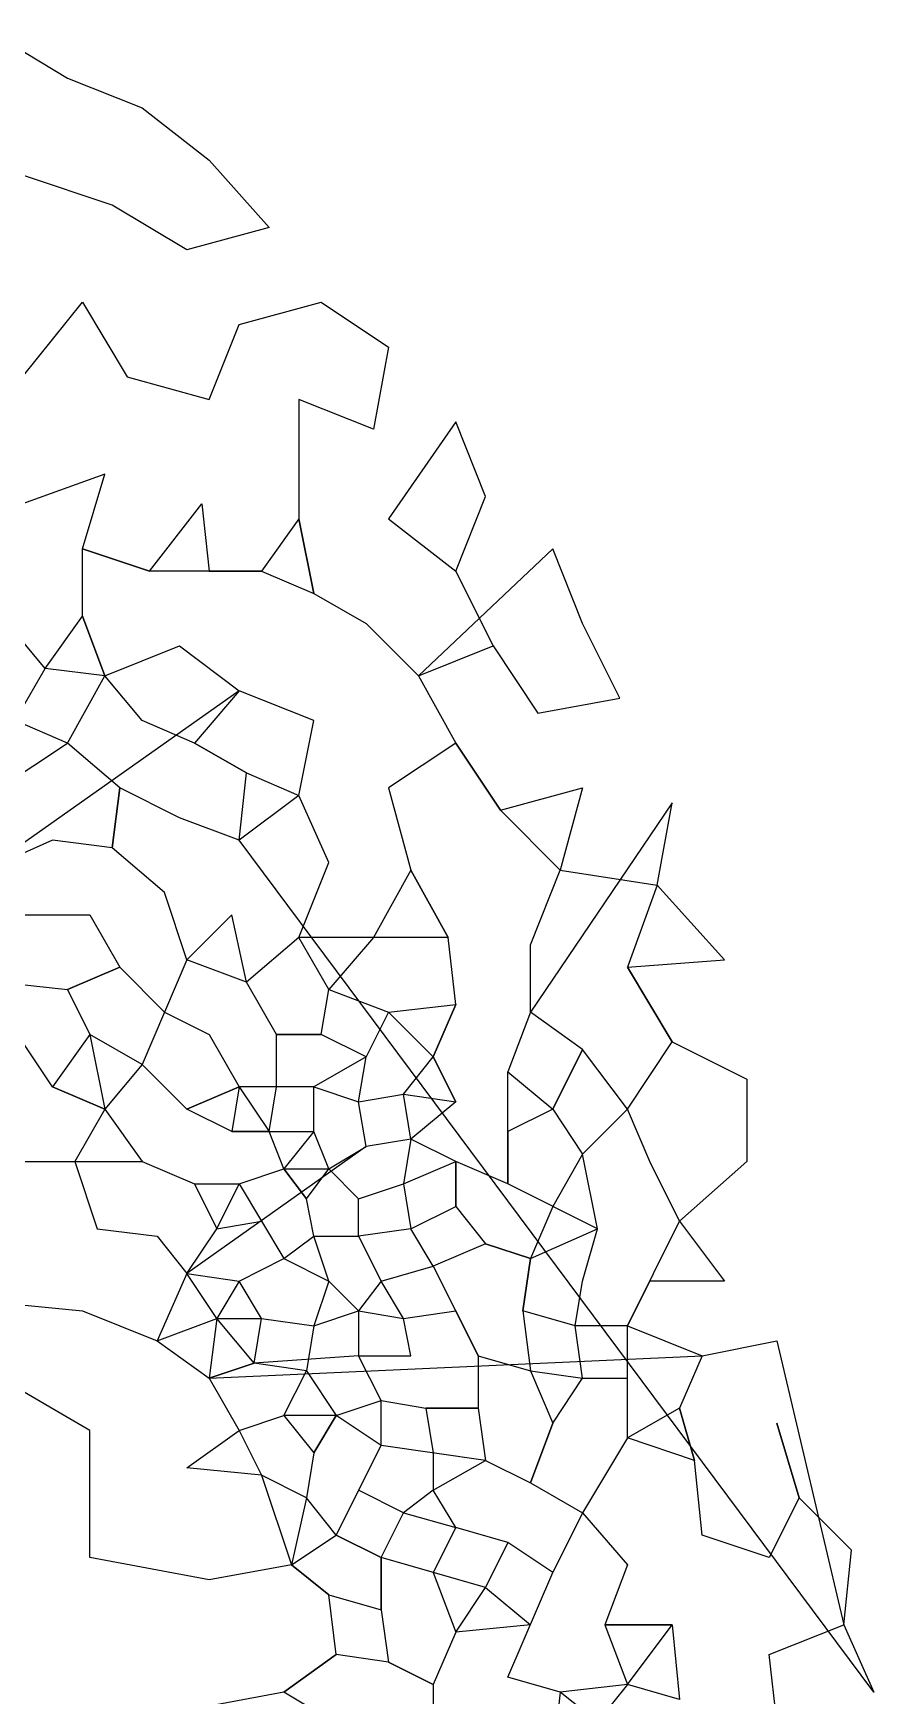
# Model space of a CAD drawing. Header units: metres. Extents: x 102 to 1205, y 1 to 1186.
# Drawn here: x 827.4 to 940, y 894.5 to 1117 of the extents above; entities that cross this region are included whole.
import ezdxf

# ---------------------------------------------------------------- set-up
doc = ezdxf.new("R2010")
doc.units = ezdxf.units.M
doc.layers.add('Draw', color=2, linetype='CONTINUOUS')
doc.layers.add('Skip', color=1, linetype='CONTINUOUS')

msp = doc.modelspace()

# ---------------------------------------------------------------- linework, layer by layer
at = {"layer": 'draw'}
for p, q in [((822, 1117), (832, 1111)), ((832, 1111), (842, 1107)), ((842, 1107), (851, 1100)), ((851, 1100), (859, 1091)), ((848, 1088), (838, 1094)), ((859, 1091), (848, 1088)), ((834, 1081), (840, 1071)), ((855, 1078), (866, 1081)), ((866, 1081), (875, 1075)), ((851, 1068), (855, 1078)), ((875, 1075), (873, 1064)), ((840, 1071), (851, 1068)), ((873, 1064), (863, 1068)), ((888, 1055), (884, 1065)), ((837, 1058), (826, 1054)), ((834, 1048), (837, 1058)), ((884, 1045), (888, 1055)), ((843, 1045), (850, 1054)), ((850, 1054), (851, 1045)), ((863, 1052), (858, 1045)), ((865, 1042), (863, 1052)), ((875, 1052), (884, 1045)), ((834, 1039), (834, 1048)), ((834, 1048), (843, 1045)), ((901, 1038), (897, 1048)), ((858, 1045), (843, 1045)), ((858, 1045), (865, 1042)), ((889, 1035), (884, 1045)), ((865, 1042), (872, 1038)), ((829, 1032), (824, 1038)), ((829, 1032), (834, 1039)), ((837, 1031), (834, 1039)), ((872, 1038), (879, 1031)), ((906, 1028), (901, 1038)), ((837, 1031), (847, 1035)), ((847, 1035), (855, 1029)), ((879, 1031), (889, 1035)), ((889, 1035), (895, 1026)), ((825, 1025), (829, 1032)), ((837, 1031), (829, 1032)), ((832, 1022), (837, 1031)), ((842, 1025), (837, 1031)), ((879, 1031), (884, 1022)), ((855, 1029), (849, 1022)), ((865, 1025), (855, 1029)), ((895, 1026), (906, 1028)), ((832, 1022), (825, 1025)), ((849, 1022), (842, 1025)), ((863, 1015), (865, 1025)), ((839, 1016), (832, 1022)), ((849, 1022), (856, 1018)), ((884, 1022), (875, 1016)), ((890, 1013), (884, 1022)), ((855, 1009), (856, 1018)), ((856, 1018), (863, 1015)), ((838, 1008), (839, 1016)), ((847, 1012), (839, 1016)), ((863, 1015), (855, 1009)), ((867, 1006), (863, 1015)), ((875, 1016), (878, 1005)), ((890, 1013), (901, 1016)), ((901, 1016), (898, 1005)), ((898, 1005), (890, 1013)), ((911, 1003), (913, 1014)), ((855, 1009), (847, 1012)), ((830, 1009), (821, 1005)), ((838, 1008), (830, 1009)), ((845, 1002), (838, 1008)), ((863, 996), (867, 1006)), ((878, 1005), (873, 996)), ((883, 996), (878, 1005)), ((894, 995), (898, 1005)), ((848, 993), (845, 1002)), ((911, 1003), (907, 992)), ((826, 999), (835, 999)), ((835, 999), (839, 992)), ((854, 999), (848, 993)), ((856, 990), (854, 999)), ((863, 996), (856, 990)), ((867, 989), (863, 996)), ((883, 996), (863, 996)), ((873, 996), (867, 989)), ((884, 987), (883, 996)), ((894, 986), (894, 995)), ((848, 993), (842, 979)), ((856, 990), (848, 993)), ((907, 992), (920, 993)), ((832, 989), (839, 992)), ((839, 992), (845, 986)), ((907, 992), (913, 982)), ((823, 990), (832, 989)), ((832, 989), (835, 983)), ((860, 983), (856, 990)), ((866, 983), (867, 989)), ((867, 989), (875, 986)), ((845, 986), (851, 983)), ((875, 986), (872, 980)), ((875, 986), (884, 987)), ((881, 980), (875, 986)), ((881, 980), (884, 987)), ((894, 986), (891, 978)), ((901, 981), (894, 986)), ((830, 976), (826, 982)), ((835, 983), (830, 976)), ((842, 979), (835, 983)), ((851, 983), (855, 976)), ((860, 976), (860, 983)), ((860, 983), (866, 983)), ((872, 980), (866, 983)), ((907, 973), (913, 982)), ((913, 982), (923, 977)), ((842, 979), (837, 973)), ((848, 973), (842, 979)), ((871, 974), (872, 980)), ((877, 975), (881, 980)), ((881, 980), (884, 974)), ((897, 973), (901, 981)), ((907, 973), (901, 981)), ((891, 963), (891, 978)), ((891, 978), (897, 973)), ((923, 977), (923, 966)), ((837, 973), (830, 976)), ((848, 973), (855, 976)), ((855, 976), (854, 970)), ((855, 976), (859, 970)), ((865, 976), (855, 976)), ((859, 970), (860, 976)), ((865, 970), (865, 976)), ((865, 976), (871, 974)), ((871, 974), (877, 975)), ((877, 975), (884, 974)), ((878, 969), (877, 975)), ((837, 973), (833, 966)), ((837, 973), (842, 966)), ((854, 970), (848, 973)), ((872, 968), (871, 974)), ((884, 974), (878, 969)), ((897, 973), (891, 970)), ((897, 973), (901, 967)), ((901, 967), (907, 973)), ((910, 966), (907, 973)), ((854, 970), (865, 970)), ((861, 965), (859, 970)), ((865, 970), (861, 965)), ((867, 965), (865, 970)), ((867, 965), (872, 968)), ((878, 969), (872, 968)), ((878, 969), (877, 963)), ((884, 966), (878, 969)), ((824, 966), (842, 966)), ((833, 966), (836, 957)), ((842, 966), (849, 963)), ((877, 963), (884, 966)), ((891, 963), (884, 966)), ((884, 966), (884, 960)), ((901, 967), (897, 960)), ((914, 958), (910, 966)), ((923, 966), (914, 958)), ((855, 963), (861, 965)), ((861, 965), (864, 961)), ((861, 965), (867, 965)), ((864, 961), (867, 965)), ((871, 961), (867, 965)), ((849, 963), (852, 957)), ((849, 963), (855, 963)), ((852, 957), (855, 963)), ((855, 963), (861, 953)), ((871, 961), (877, 963)), ((877, 963), (878, 957)), ((903, 957), (891, 963)), ((865, 956), (864, 961)), ((871, 956), (871, 961)), ((878, 957), (884, 960)), ((884, 960), (888, 955)), ((897, 960), (894, 953)), ((836, 957), (844, 956)), ((848, 951), (852, 957)), ((852, 957), (858, 958)), ((878, 957), (871, 956)), ((881, 952), (878, 957)), ((894, 953), (903, 957)), ((901, 950), (903, 957)), ((907, 944), (914, 958)), ((914, 958), (920, 950)), ((844, 956), (848, 951)), ((861, 953), (865, 956)), ((867, 950), (865, 956)), ((865, 956), (871, 956)), ((871, 956), (874, 950)), ((888, 955), (881, 952)), ((894, 953), (888, 955)), ((855, 950), (861, 953)), ((861, 953), (867, 950)), ((894, 953), (893, 946)), ((848, 951), (844, 942)), ((852, 945), (848, 951)), ((848, 951), (855, 950)), ((874, 950), (881, 952)), ((881, 952), (887, 940)), ((855, 950), (852, 945)), ((858, 945), (855, 950)), ((867, 950), (865, 944)), ((871, 946), (867, 950)), ((874, 950), (871, 946)), ((877, 945), (874, 950)), ((900, 944), (901, 950)), ((920, 950), (910, 950)), ((824, 947), (834, 946)), ((834, 946), (844, 942)), ((865, 944), (871, 946)), ((871, 946), (877, 945)), ((871, 946), (871, 940)), ((877, 945), (884, 946)), ((900, 944), (893, 946)), ((893, 946), (894, 938)), ((844, 942), (852, 945)), ((852, 945), (851, 937)), ((852, 945), (858, 945)), ((857, 939), (852, 945)), ((857, 939), (858, 945)), ((858, 945), (865, 944)), ((865, 944), (864, 938)), ((878, 940), (877, 945)), ((901, 937), (900, 944)), ((907, 944), (900, 944)), ((907, 929), (907, 944)), ((844, 942), (851, 937)), ((917, 940), (927, 942)), ((851, 937), (857, 939)), ((864, 938), (857, 939)), ((874, 934), (871, 940)), ((871, 940), (878, 940)), ((887, 940), (894, 938)), ((887, 940), (887, 933)), ((917, 940), (914, 933)), ((835, 930), (823, 937)), ((851, 937), (855, 930)), ((861, 932), (864, 938)), ((864, 938), (868, 932)), ((894, 938), (901, 937)), ((894, 938), (897, 931)), ((897, 931), (901, 937)), ((901, 937), (907, 937)), ((868, 932), (874, 934)), ((874, 934), (880, 933)), ((874, 928), (874, 934)), ((880, 933), (881, 927)), ((887, 933), (880, 933)), ((887, 933), (888, 926)), ((914, 933), (907, 929)), ((914, 933), (916, 926)), ((855, 930), (861, 932)), ((868, 932), (861, 932)), ((861, 932), (865, 927)), ((865, 927), (868, 932)), ((874, 928), (868, 932)), ((894, 923), (897, 931)), ((930, 921), (927, 931)), ((848, 925), (855, 930)), ((855, 930), (858, 924)), ((868, 916), (874, 928)), ((888, 926), (874, 928)), ((916, 926), (907, 929)), ((865, 927), (864, 921)), ((881, 927), (881, 922)), ((881, 922), (888, 926)), ((888, 926), (894, 923)), ((917, 916), (916, 926)), ((858, 924), (848, 925)), ((864, 921), (858, 924)), ((877, 919), (871, 922)), ((881, 922), (877, 919)), ((884, 917), (881, 922)), ((894, 923), (901, 919)), ((864, 921), (862, 912)), ((868, 916), (864, 921)), ((874, 913), (877, 919)), ((901, 919), (897, 911)), ((901, 919), (907, 912)), ((930, 921), (926, 913)), ((937, 914), (930, 921)), ((884, 917), (881, 911)), ((891, 915), (884, 917)), ((862, 912), (868, 916)), ((874, 913), (868, 916)), ((891, 915), (888, 909)), ((897, 911), (891, 915)), ((926, 913), (917, 916)), ((851, 910), (835, 913)), ((888, 909), (874, 913)), ((874, 913), (874, 906)), ((936, 904), (937, 914)), ((862, 912), (851, 910)), ((862, 912), (867, 908)), ((881, 911), (884, 903)), ((891, 897), (897, 911)), ((907, 912), (904, 904)), ((867, 908), (874, 906)), ((868, 900), (867, 908)), ((884, 903), (888, 909)), ((888, 909), (894, 904)), ((874, 906), (875, 899)), ((904, 904), (913, 904)), ((904, 904), (907, 896)), ((907, 896), (913, 904)), ((913, 904), (914, 894)), ((926, 900), (936, 904)), ((936, 904), (940, 895)), ((884, 903), (881, 896)), ((861, 895), (868, 900)), ((875, 899), (868, 900)), ((875, 899), (881, 896)), ((927, 891), (926, 900)), ((898, 895), (891, 897)), ((861, 895), (845, 892)), ((871, 889), (861, 895)), ((881, 896), (881, 889)), ((898, 895), (897, 886)), ((903, 891), (898, 895)), ((907, 896), (903, 891)), ((914, 894), (907, 896))]:
    msp.add_line(p, q, dxfattribs=at)
at = {"layer": 'skip'}
for p, q in [((832, 1111), (832, 1111)), ((842, 1107), (842, 1107)), ((851, 1100), (851, 1100)), ((838, 1094), (826, 1098)), ((859, 1091), (859, 1091)), ((848, 1088), (848, 1088)), ((826, 1071), (834, 1081)), ((866, 1081), (866, 1081)), ((855, 1078), (855, 1078)), ((875, 1075), (875, 1075)), ((840, 1071), (840, 1071)), ((851, 1068), (851, 1068)), ((863, 1068), (863, 1052)), ((873, 1064), (873, 1064)), ((884, 1065), (875, 1052)), ((837, 1058), (837, 1058)), ((888, 1055), (888, 1055)), ((850, 1054), (850, 1054)), ((863, 1052), (865, 1042)), ((834, 1048), (834, 1048)), ((843, 1045), (834, 1048)), ((897, 1048), (879, 1031)), ((843, 1045), (843, 1045)), ((851, 1045), (858, 1045)), ((858, 1045), (858, 1045)), ((884, 1045), (884, 1045)), ((884, 1045), (889, 1035)), ((865, 1042), (865, 1042)), ((834, 1039), (834, 1039)), ((834, 1039), (837, 1031)), ((872, 1038), (872, 1038)), ((901, 1038), (901, 1038)), ((847, 1035), (847, 1035)), ((889, 1035), (889, 1035)), ((829, 1032), (829, 1032)), ((829, 1032), (829, 1032)), ((837, 1031), (837, 1031)), ((837, 1031), (837, 1031)), ((879, 1031), (879, 1031)), ((855, 1029), (821, 1005)), ((855, 1029), (855, 1029)), ((906, 1028), (906, 1028)), ((895, 1026), (895, 1026)), ((842, 1025), (842, 1025)), ((865, 1025), (865, 1025)), ((823, 1016), (832, 1022)), ((832, 1022), (832, 1022)), ((849, 1022), (849, 1022)), ((856, 1018), (849, 1022)), ((884, 1022), (884, 1022)), ((884, 1022), (890, 1013)), ((856, 1018), (856, 1018)), ((839, 1016), (838, 1008)), ((839, 1016), (839, 1016)), ((863, 1015), (863, 1015)), ((863, 1015), (863, 1015)), ((875, 1016), (875, 1016)), ((901, 1016), (901, 1016)), ((890, 1013), (890, 1013)), ((913, 1014), (894, 986)), ((847, 1012), (847, 1012)), ((830, 1009), (830, 1009)), ((838, 1008), (838, 1008)), ((855, 1009), (855, 1009)), ((940, 895), (855, 1009)), ((867, 1006), (867, 1006)), ((878, 1005), (878, 1005)), ((878, 1005), (883, 996)), ((898, 1005), (898, 1005)), ((898, 1005), (911, 1003)), ((845, 1002), (845, 1002)), ((920, 993), (911, 1003)), ((835, 999), (835, 999)), ((854, 999), (854, 999)), ((863, 996), (863, 996)), ((863, 996), (863, 996)), ((873, 996), (873, 996)), ((883, 996), (883, 996)), ((894, 995), (894, 995)), ((848, 993), (848, 993)), ((848, 993), (848, 993)), ((839, 992), (832, 989)), ((839, 992), (839, 992)), ((907, 992), (907, 992)), ((913, 982), (907, 992)), ((832, 989), (832, 989)), ((856, 990), (856, 990)), ((856, 990), (856, 990)), ((867, 989), (867, 989)), ((867, 989), (867, 989)), ((845, 986), (845, 986)), ((875, 986), (875, 986)), ((875, 986), (875, 986)), ((884, 987), (881, 980)), ((884, 987), (884, 987)), ((894, 986), (894, 986)), ((835, 983), (835, 983)), ((835, 983), (837, 973)), ((851, 983), (851, 983)), ((860, 983), (860, 983)), ((866, 983), (860, 983)), ((866, 983), (866, 983)), ((913, 982), (913, 982)), ((842, 979), (842, 979)), ((842, 979), (842, 979)), ((872, 980), (865, 976)), ((872, 980), (872, 980)), ((881, 980), (881, 980)), ((884, 974), (881, 980)), ((901, 981), (897, 973)), ((901, 981), (901, 981)), ((891, 978), (891, 978)), ((891, 978), (897, 973)), ((923, 977), (923, 977)), ((830, 976), (830, 976)), ((830, 976), (837, 973)), ((855, 976), (848, 973)), ((855, 976), (855, 976)), ((855, 976), (855, 976)), ((860, 976), (860, 976)), ((865, 976), (865, 976)), ((877, 975), (877, 975)), ((877, 975), (877, 975)), ((837, 973), (837, 973)), ((848, 973), (848, 973)), ((871, 974), (871, 974)), ((871, 974), (871, 974)), ((884, 974), (884, 974)), ((897, 973), (897, 973)), ((907, 973), (907, 973)), ((907, 973), (907, 973)), ((872, 968), (848, 951)), ((854, 970), (854, 970)), ((859, 970), (854, 970)), ((859, 970), (859, 970)), ((865, 970), (865, 970)), ((865, 970), (865, 970)), ((872, 968), (872, 968)), ((878, 969), (878, 969)), ((878, 969), (878, 969)), ((884, 966), (878, 969)), ((891, 970), (891, 963)), ((833, 966), (833, 966)), ((842, 966), (842, 966)), ((842, 966), (849, 963)), ((884, 966), (884, 966)), ((884, 960), (884, 966)), ((901, 967), (901, 967)), ((903, 957), (901, 967)), ((910, 966), (910, 966)), ((923, 966), (923, 966)), ((861, 965), (861, 965)), ((861, 965), (861, 965)), ((864, 961), (861, 965)), ((867, 965), (867, 965)), ((867, 965), (867, 965)), ((867, 965), (871, 961)), ((849, 963), (849, 963)), ((855, 963), (855, 963)), ((855, 963), (855, 963)), ((877, 963), (877, 963)), ((877, 963), (877, 963)), ((891, 963), (891, 963)), ((864, 961), (864, 961)), ((871, 961), (871, 961)), ((884, 960), (884, 960)), ((897, 960), (897, 960)), ((836, 957), (836, 957)), ((852, 957), (852, 957)), ((852, 957), (852, 957)), ((858, 958), (861, 953)), ((878, 957), (878, 957)), ((878, 957), (878, 957)), ((903, 957), (903, 957)), ((914, 958), (914, 958)), ((914, 958), (914, 958)), ((844, 956), (844, 956)), ((865, 956), (865, 956)), ((865, 956), (865, 956)), ((871, 956), (871, 956)), ((871, 956), (871, 956)), ((888, 955), (888, 955)), ((888, 955), (894, 953)), ((861, 953), (861, 953)), ((861, 953), (867, 950)), ((893, 946), (894, 953)), ((894, 953), (894, 953)), ((848, 951), (848, 951)), ((848, 951), (848, 951)), ((881, 952), (881, 952)), ((881, 952), (881, 952)), ((855, 950), (855, 950)), ((855, 950), (855, 950)), ((867, 950), (867, 950)), ((867, 950), (871, 946)), ((874, 950), (874, 950)), ((874, 950), (874, 950)), ((901, 950), (901, 950)), ((910, 950), (907, 944)), ((920, 950), (920, 950)), ((834, 946), (834, 946)), ((871, 946), (871, 946)), ((871, 946), (871, 946)), ((884, 946), (887, 940)), ((893, 946), (893, 946)), ((852, 945), (852, 945)), ((852, 945), (852, 945)), ((852, 945), (852, 945)), ((858, 945), (858, 945)), ((858, 945), (858, 945)), ((865, 944), (865, 944)), ((865, 944), (865, 944)), ((877, 945), (877, 945)), ((877, 945), (877, 945)), ((900, 944), (900, 944)), ((900, 944), (900, 944)), ((907, 937), (907, 944)), ((907, 944), (917, 940)), ((844, 942), (844, 942)), ((844, 942), (844, 942)), ((927, 942), (936, 904)), ((851, 937), (917, 940)), ((857, 939), (851, 937)), ((871, 940), (857, 939)), ((857, 939), (857, 939)), ((871, 940), (871, 940)), ((878, 940), (878, 940)), ((887, 940), (887, 940)), ((851, 937), (851, 937)), ((864, 938), (864, 938)), ((864, 938), (864, 938)), ((894, 938), (894, 938)), ((894, 938), (894, 938)), ((901, 937), (901, 937)), ((901, 937), (901, 937)), ((874, 934), (874, 934)), ((874, 934), (874, 934)), ((880, 933), (880, 933)), ((880, 933), (887, 933)), ((887, 933), (887, 933)), ((914, 933), (914, 933)), ((916, 926), (914, 933)), ((861, 932), (861, 932)), ((861, 932), (861, 932)), ((868, 932), (865, 927)), ((868, 932), (868, 932)), ((868, 932), (868, 932)), ((897, 931), (894, 923)), ((897, 931), (897, 931)), ((927, 931), (930, 921)), ((835, 913), (835, 930)), ((855, 930), (855, 930)), ((855, 930), (855, 930)), ((874, 928), (874, 928)), ((874, 928), (874, 928)), ((907, 929), (901, 919)), ((907, 929), (907, 929)), ((865, 927), (865, 927)), ((881, 927), (881, 927)), ((888, 926), (888, 926)), ((888, 926), (888, 926)), ((916, 926), (916, 926)), ((848, 925), (848, 925)), ((858, 924), (858, 924)), ((858, 924), (862, 912)), ((871, 922), (868, 916)), ((881, 922), (881, 922)), ((881, 922), (881, 922)), ((894, 923), (894, 923)), ((864, 921), (864, 921)), ((864, 921), (864, 921)), ((877, 919), (877, 919)), ((877, 919), (884, 917)), ((901, 919), (901, 919)), ((930, 921), (930, 921)), ((884, 917), (884, 917)), ((868, 916), (868, 916)), ((868, 916), (874, 913)), ((891, 915), (891, 915)), ((897, 911), (891, 915)), ((917, 916), (917, 916)), ((874, 913), (874, 913)), ((874, 906), (874, 913)), ((926, 913), (926, 913)), ((937, 914), (937, 914)), ((862, 912), (862, 912)), ((867, 908), (862, 912)), ((881, 911), (881, 911)), ((897, 911), (897, 911)), ((907, 912), (907, 912)), ((851, 910), (851, 910)), ((867, 908), (867, 908)), ((888, 909), (888, 909)), ((888, 909), (888, 909)), ((874, 906), (874, 906)), ((894, 904), (884, 903)), ((904, 904), (904, 904)), ((913, 904), (904, 904)), ((913, 904), (913, 904)), ((936, 904), (936, 904)), ((884, 903), (884, 903)), ((868, 900), (861, 895)), ((868, 900), (868, 900)), ((875, 899), (875, 899)), ((881, 896), (875, 899)), ((926, 900), (926, 900)), ((891, 897), (891, 897)), ((861, 895), (861, 895)), ((881, 896), (881, 896)), ((907, 896), (898, 895)), ((898, 895), (898, 895)), ((907, 896), (907, 896)), ((914, 894), (907, 896))]:
    msp.add_line(p, q, dxfattribs=at)

doc.saveas('drawing.dxf')
